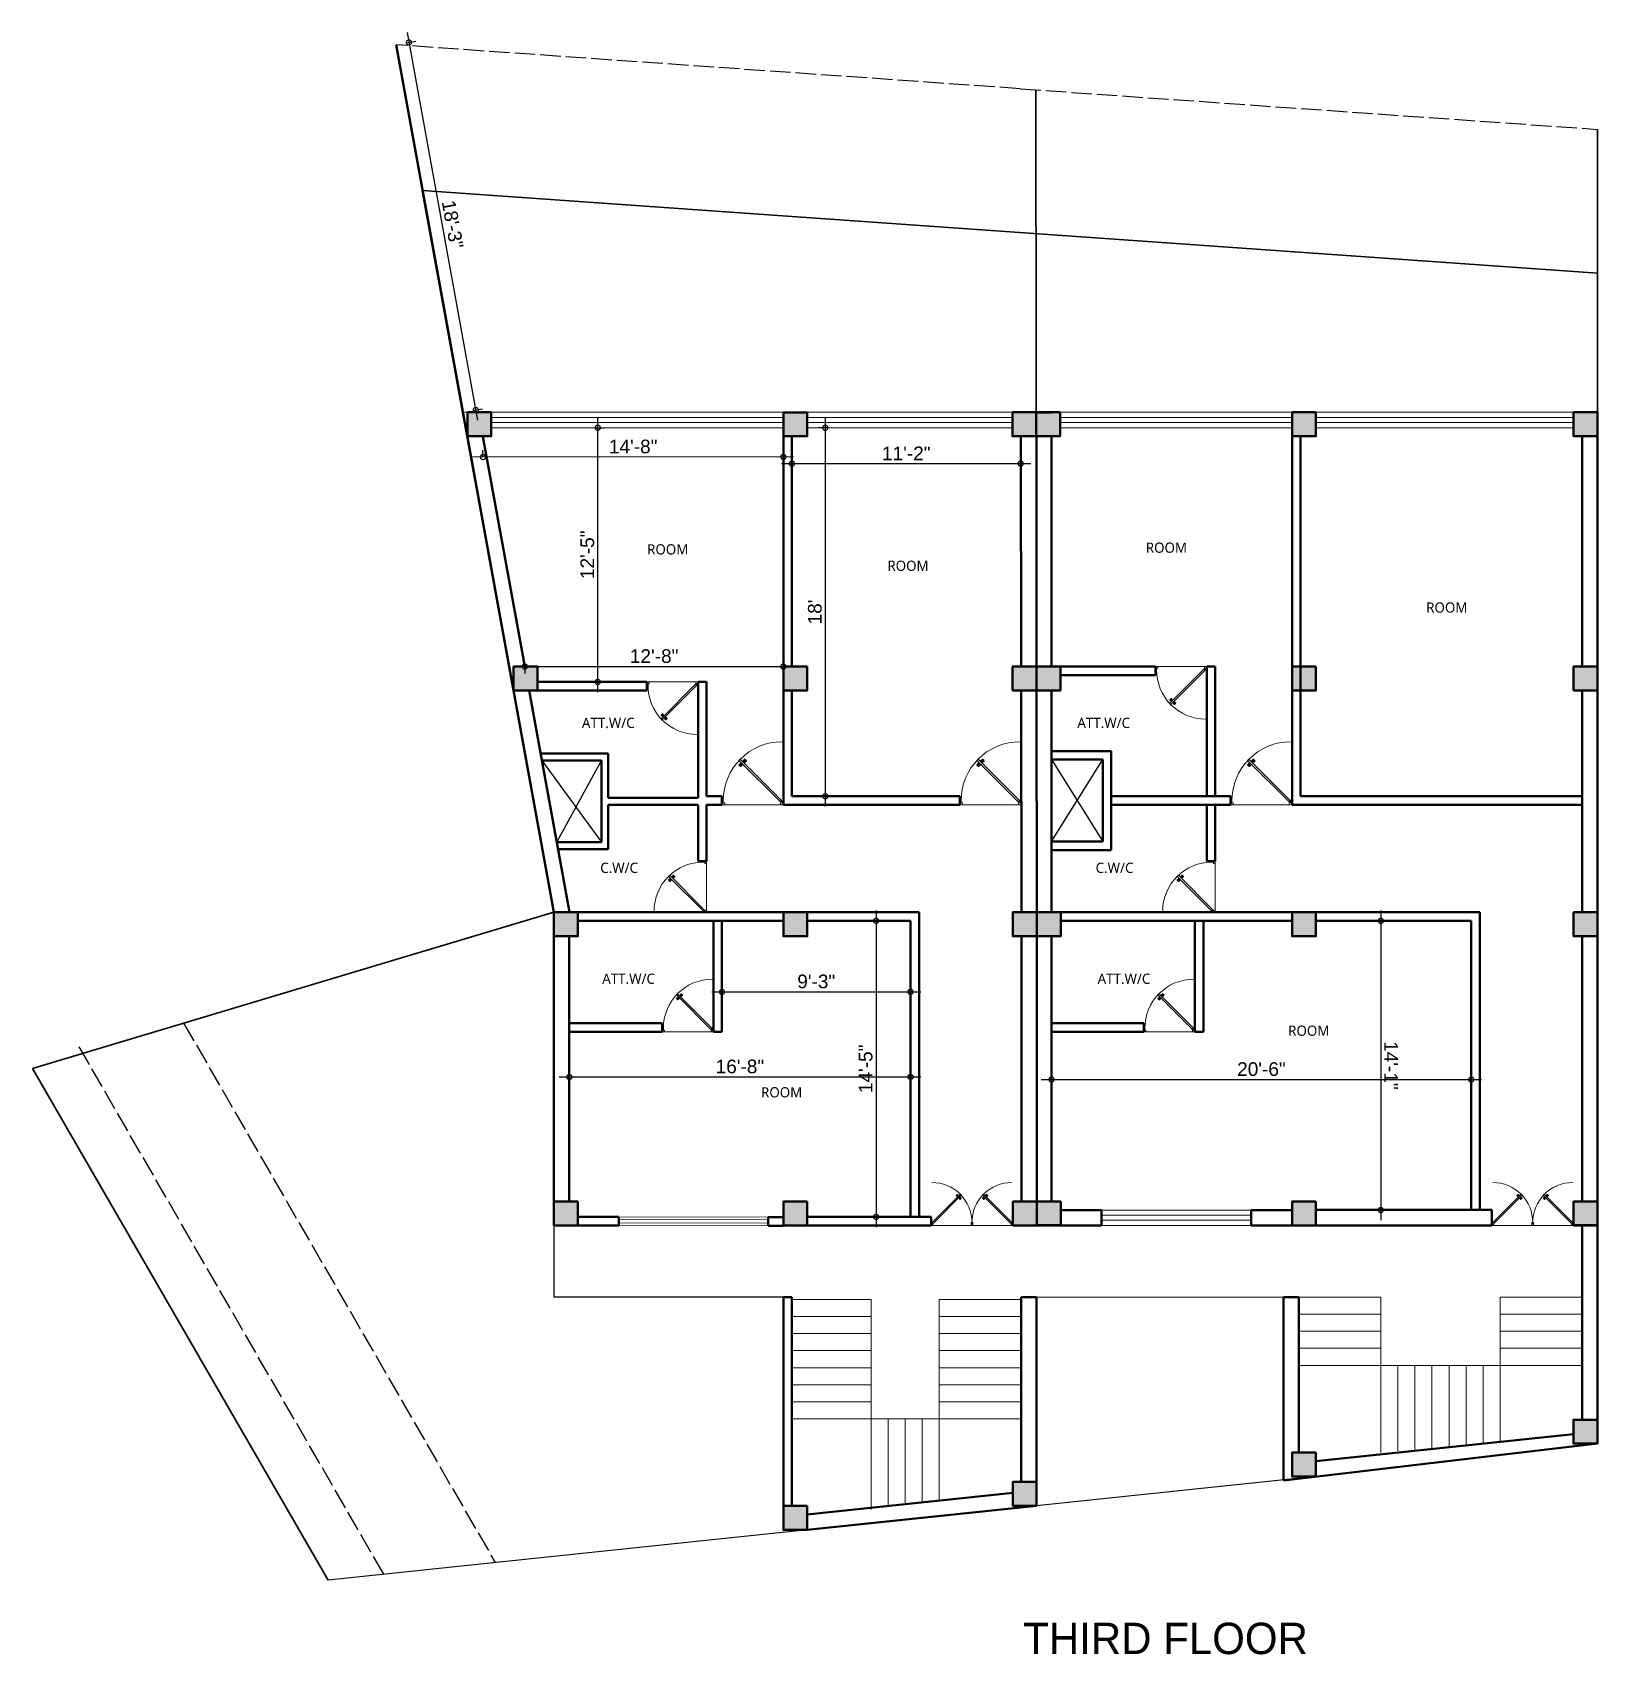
# Model space of a CAD drawing. Header units: inches. Extents: x -71 to 2682309, y -3332 to 801571.
# Drawn here: x 2651128 to 2652045, y 795654 to 796604 of the extents above; entities that cross this region are included whole.
import ezdxf

# ---------------------------------------------------------------- set-up
doc = ezdxf.new("R2010")
doc.units = ezdxf.units.IN
doc.header["$MEASUREMENT"] = 0
doc.header["$PDMODE"] = 99
doc.linetypes.add('ACAD_ISO02W100', pattern=[15, 12, -3])
doc.linetypes.add('SOLID', pattern=[0])
for name, color, linetype, lineweight in [('CONC. OUTLINE RA', 150, 'Continuous', 40), ('ele 4', 114, 'Continuous', 9), ('elev 2', 20, 'Continuous', 25), ('HATCH RA', 8, 'Continuous', 9), ('PUERTAS', 7, 'Continuous', 13), ('stair EA', 132, 'Continuous', 5), ('STAIR PLAN AND ELEV RA', 124, 'Continuous', 20), ('TEXT RA', 254, 'Continuous', 20), ('wall EA', 24, 'Continuous', 40), ('WALL RA', 42, 'Continuous', 50), ('Win EA', 114, 'Continuous', 5)]:
    doc.layers.add(name, color=color, linetype=linetype, lineweight=lineweight)
for name, color, linetype in [('HACTH', 7, 'Continuous'), ('lettring', 7, 'Continuous'), ('S-DIM', 7, 'Continuous'), ('text EA', 7, 'Continuous')]:
    doc.layers.add(name, color=color, linetype=linetype)
doc.styles.add('EAPL', font='arial.ttf', dxfattribs={"height": 8})
doc.styles.add('RA 50 new', font='GOTHIC.TTF', dxfattribs={"height": 100})
doc.styles.get("Standard").update_dxf_attribs({"font": 'arial.ttf'})
doc.dimstyles.new('EA Copy of 1-8', dxfattribs={"dimtxt": 8, "dimasz": 6, "dimexe": 4, "dimexo": 6, "dimgap": 2, "dimtad": 1, "dimdec": 0, "dimzin": 0, "dimdsep": 46, "dimlunit": 3, "dimtxsty": 'EAPL', "dimblk": 'DOTSMALL', "dimcen": -0.09, "dimdle": 6, "dimclrd": 256, "dimclre": 256, "dimclrt": 256, "dimadec": 0, "dimazin": 0, "dimtfac": 8, "dimtdec": 0, "dimtix": 1, "dimtmove": 0, "dimatfit": 3, "dimldrblk": 'OPEN30', "dimfxl": 1, "dimfxlon": 1, "dimtolj": 1, "dimtzin": 0, "dimlwd": -1, "dimlwe": -1, "dimarcsym": 0})

# ---------------------------------------------------------------- blocks, each defined once
blk = doc.blocks.new('COLUMN')
at = {"layer": 'HACTH', "lineweight": 30, "transparency": 33554541}
h = blk.add_hatch(color=256, dxfattribs=at)
h.dxf.hatch_style = 1
h.paths.add_polyline_path([(2659104.19, 784576.38), (2659090.19, 784576.38), (2659090.19, 784562.38), (2659104.19, 784562.38)])
at = {"layer": 'CONC. OUTLINE RA'}
blk.add_lwpolyline([(2659090.19, 784576.38), (2659104.19, 784576.38), (2659104.19, 784562.38), (2659090.19, 784562.38)], close=True, dxfattribs=at)
blk = doc.blocks.new('_DotSmall')
at = {"color": 0, "linetype": 'ByBlock', "const_width": 0.5}
blk.add_lwpolyline([(-0.0625, 0, 1), (0.0625, 0, 1)], format="xyb", close=True, dxfattribs=at)
blk = doc.blocks.new('*D711')
at = {"layer": 'Defpoints', "color": 0, "transparency": 16777216}
for p in [(2651340.86, 796596.88), (2651380.03, 796381.52), (2651387.55, 796382.89)]:
    blk.add_point(p, dxfattribs=at)
at = {"layer": 'S-DIM', "transparency": 16777216}
for p, q in [((2651347.3, 796604.15), (2651388.62, 796376.99)), ((2651347.39, 796598.06), (2651352.31, 796598.96)), ((2651386.57, 796382.71), (2651391.49, 796383.61))]:
    blk.add_line(p, q, dxfattribs=at)
at = {"layer": 'S-DIM', "transparency": 16777216, "xscale": 6, "yscale": 6, "zscale": 6}
for p, rotation in [((2651348.37, 796598.24), 100.3105406463716), ((2651387.55, 796382.89), 280.3105406463716)]:
    blk.add_blockref('_DotSmall', p, dxfattribs=dict(at, rotation=rotation))
at = {"layer": 'S-DIM', "transparency": 16777216, "insert": (2651373.95, 796491.66), "char_height": 8, "attachment_point": 5, "rotation": 280.31054, "style": 'EAPL'}
blk.add_mtext('\\A1;18\'-3"', dxfattribs=at)
blk = doc.blocks.new('_Open30')
at = {"color": 0, "linetype": 'ByBlock', "lineweight": -2}
for p, q in [((-1, 0.27), (0, 0)), ((0, 0), (-1, -0.27)), ((0, 0), (-1, 0))]:
    blk.add_line(p, q, dxfattribs=at)
blk = doc.blocks.new('3ft')
at = {"layer": 'PUERTAS', "color": 6}
for p, q in [((1.01, 2.52), (25.23, 26.74)), ((26.05, 25.92), (1.77, 1.64)), ((26.05, 25.92), (25.23, 26.74)), ((0, 2.4), (0, 0)), ((0.72, 2.4), (0, 2.4)), ((1.6, 0), (0, 0)), ((0.72, 1.52), (0.72, 2.44)), ((0.8, 1.52), (0.72, 1.52)), ((0.8, 1.52), (0.8, 2.41)), ((0.8, 1.2), (0.8, 1.52)), ((1.6, 1.2), (0.8, 1.2)), ((1.57, 1.84), (0.94, 2.47)), ((1.63, 1.89), (0.97, 2.55)), ((1.63, 1.89), (1.57, 1.84)), ((1.77, 1.64), (1.57, 1.84)), ((1.6, 0), (1.6, 1.2)), ((34.4, 0), (34.4, 1.2)), ((34.4, 1.2), (35.2, 1.2)), ((34.4, 0), (36, 0)), ((35.2, 1.2), (35.2, 2.4)), ((35.2, 2.4), (36, 2.4)), ((36, 0), (36, 2.4))]:
    blk.add_line(p, q, dxfattribs=at)
at = {"layer": 'PUERTAS', "color": 8}
for p, q in [((22.57, 24.94), (21.65, 25.68)), ((22.63, 24.99), (21.69, 25.75)), ((22.74, 25.1), (21.84, 25.9)), ((22.13, 26.28), (21.98, 26.13)), ((22.88, 25.24), (22.01, 26.06)), ((22.13, 26.28), (22.27, 26.42)), ((22.29, 26.41), (22.27, 26.42)), ((23.16, 25.52), (22.34, 26.39)), ((23.3, 25.66), (22.5, 26.56)), ((23.41, 25.77), (22.65, 26.71)), ((22.69, 24.32), (23.02, 24.83)), ((23.46, 25.83), (22.72, 26.75)), ((22.95, 24.96), (22.84, 25.07)), ((22.98, 24.99), (22.86, 25.1)), ((23.03, 25.04), (22.91, 25.15)), ((22.91, 24.53), (23.1, 24.91)), ((23.11, 25.12), (22.99, 25.23)), ((23.13, 24.76), (23.18, 24.99)), ((23.28, 25.3), (23.17, 25.41)), ((23.36, 25.37), (23.25, 25.49)), ((23.31, 24.94), (23.28, 25.08)), ((23.41, 25.43), (23.3, 25.54)), ((23.46, 25.09), (23.32, 25.13)), ((23.44, 25.45), (23.33, 25.56)), ((23.64, 25.27), (23.41, 25.22)), ((23.87, 25.49), (23.49, 25.3)), ((24.08, 25.71), (23.57, 25.38)), ((23.63, 23.38), (24.14, 23.72)), ((23.84, 23.6), (24.22, 23.79)), ((24.07, 23.82), (24.3, 23.88)), ((24.25, 24), (24.39, 23.97)), ((24.25, 23.26), (24.99, 22.34)), ((24.27, 23.64), (24.38, 23.53)), ((24.3, 23.67), (24.41, 23.56)), ((24.3, 23.32), (25.06, 22.38)), ((24.35, 23.72), (24.46, 23.61)), ((24.4, 24.15), (24.43, 24.01)), ((24.41, 23.43), (25.2, 22.53)), ((24.43, 23.8), (24.54, 23.69)), ((24.58, 24.33), (24.52, 24.1)), ((24.55, 23.57), (25.37, 22.7)), ((24.6, 23.97), (24.72, 23.86)), ((24.8, 24.56), (24.61, 24.18)), ((25.02, 24.77), (24.68, 24.26)), ((24.68, 24.05), (24.79, 23.94)), ((24.73, 24.1), (24.85, 23.99)), ((24.76, 24.13), (24.87, 24.02)), ((24.83, 23.85), (25.7, 23.03)), ((24.97, 23.99), (25.87, 23.2)), ((25.08, 24.1), (26.02, 23.34)), ((25.14, 24.15), (26.06, 23.41)), ((25.58, 22.82), (25.43, 22.67)), ((25.58, 22.82), (25.73, 22.97)), ((25.72, 22.98), (25.73, 22.97)), ((0, 0), (36, 0))]:
    blk.add_line(p, q, dxfattribs=at)
at = {"layer": 'PUERTAS', "color": 1}
for p, q in [((21.67, 25.73), (22.17, 26.23)), ((22.49, 24.95), (21.67, 25.61)), ((21.7, 25.82), (22.14, 26.26)), ((21.73, 25.79), (21.7, 25.82)), ((22.58, 26.7), (22.14, 26.26)), ((22.67, 26.73), (22.17, 26.23)), ((22.61, 26.67), (22.58, 26.7)), ((22.6, 24.96), (23.02, 25.38)), ((22.61, 24.25), (22.92, 24.72)), ((22.62, 24.13), (22.61, 24.14)), ((22.7, 25.07), (22.71, 25.06)), ((23.45, 25.91), (22.79, 26.73)), ((22.82, 25.06), (23.08, 25.32)), ((22.94, 24.95), (22.83, 25.07)), ((22.92, 24.72), (22.92, 24.72)), ((22.93, 24.94), (23.19, 25.21)), ((22.93, 24.84), (22.93, 24.83)), ((23.44, 25.81), (23.02, 25.38)), ((23.34, 25.58), (23.08, 25.32)), ((23.46, 25.47), (23.19, 25.21)), ((23.33, 25.7), (23.34, 25.69)), ((23.45, 25.46), (23.33, 25.57)), ((23.44, 23.31), (23.45, 23.3)), ((23.56, 23.3), (24.03, 23.61)), ((23.57, 25.47), (23.57, 25.47)), ((24.15, 25.79), (23.68, 25.48)), ((23.68, 25.48), (23.68, 25.48)), ((24.03, 23.61), (24.03, 23.62)), ((24.14, 23.62), (24.14, 23.62)), ((24.25, 23.62), (24.51, 23.89)), ((24.27, 25.78), (24.26, 25.79)), ((24.26, 23.29), (24.69, 23.71)), ((24.26, 23.63), (24.37, 23.52)), ((24.26, 23.18), (24.92, 22.37)), ((24.37, 23.52), (24.63, 23.77)), ((24.37, 23.4), (24.37, 23.4)), ((24.78, 24.15), (24.51, 23.89)), ((24.89, 24.03), (24.63, 23.77)), ((25.11, 24.14), (24.69, 23.71)), ((24.77, 24.14), (24.88, 24.03)), ((24.79, 24.38), (24.78, 24.37)), ((24.78, 24.26), (24.78, 24.26)), ((25.1, 24.84), (24.79, 24.38)), ((25, 24.03), (25, 24.03)), ((25.04, 22.36), (25.54, 22.86)), ((25.09, 24.96), (25.1, 24.95)), ((25.1, 22.42), (25.13, 22.39)), ((25.13, 22.39), (25.57, 22.83)), ((25.22, 24.14), (26.03, 23.48)), ((26.04, 23.37), (25.54, 22.86)), ((26.01, 23.27), (25.57, 22.83)), ((25.98, 23.3), (26.01, 23.27))]:
    blk.add_line(p, q, dxfattribs=at)
at = {"layer": 'PUERTAS', "color": 2}
for p, q in [((21.99, 26.11), (21.98, 26.13)), ((25.42, 22.68), (25.43, 22.67))]:
    blk.add_line(p, q, dxfattribs=at)
at = {"layer": 'PUERTAS', "color": 6}
for radius in [0.155, 0.0752]:
    blk.add_circle((0.82, 2.56), radius, dxfattribs=at)
blk.add_arc((0.82, 2.56), 34.38, 359.72845, 90.03333, dxfattribs=at)
at = {"layer": 'PUERTAS', "color": 1}
for centre, start, end in [((22.54, 25.01), 231.07637, 315), ((22.67, 24.2), 135, 225), ((22.73, 26.68), 38.92363, 135), ((22.77, 25.12), 225, 315), ((22.99, 24.89), 135, 219.74275), ((22.87, 24.78), 315, 39.74275), ((23.28, 25.63), 315, 45), ((23.39, 25.86), 315, 38.92363), ((23.51, 23.36), 225, 315), ((23.51, 25.41), 50.25725, 135), ((23.62, 25.53), 230.25725, 315), ((24.09, 23.56), 50.25725, 135), ((24.2, 23.68), 230.25725, 315), ((24.2, 25.73), 45, 135), ((24.32, 23.23), 135, 218.92363), ((24.42, 23.46), 135, 225), ((24.84, 24.31), 135, 219.74275), ((24.72, 24.21), 315, 39.74275), ((24.94, 23.98), 45, 135), ((24.98, 22.42), 218.92363, 315), ((25.04, 24.89), 315, 45), ((25.17, 24.08), 51.07637, 135), ((25.98, 23.42), 315, 51.07637)]:
    blk.add_arc(centre, 0.08, start, end, dxfattribs=at)
blk = doc.blocks.new('*U327')
at = {"color": 3, "xscale": -1}
blk.add_blockref('3ft', (42, 0), dxfattribs=at)
blk = doc.blocks.new('*D710')
at = {"layer": 'Defpoints', "color": 0, "transparency": 16777216}
for p in [(2651391.75, 796355.3), (2651391.75, 796355.3), (2651567.78, 796355.42)]:
    blk.add_point(p, dxfattribs=at)
at = {"layer": 'lettring', "transparency": 16777216}
for p, q in [((2651573.78, 796355.42), (2651385.75, 796355.29)), ((2651391.75, 796355.3), (2651391.75, 796359.3)), ((2651567.78, 796355.42), (2651567.78, 796359.42))]:
    blk.add_line(p, q, dxfattribs=at)
at = {"layer": 'lettring', "transparency": 16777216, "xscale": 6, "yscale": 6, "zscale": 6}
for p, rotation in [((2651391.75, 796355.3), 180.0385955392605), ((2651567.78, 796355.42), 0.03859553926055526)]:
    blk.add_blockref('_DotSmall', p, dxfattribs=dict(at, rotation=rotation))
at = {"layer": 'lettring', "transparency": 16777216, "insert": (2651479.76, 796361.44), "char_height": 8, "attachment_point": 5, "rotation": 0.0386, "style": 'EAPL'}
blk.add_mtext('\\A1;14\'-8"', dxfattribs=at)
blk = doc.blocks.new('*D714')
at = {"layer": 'Defpoints', "color": 0, "transparency": 16777216}
for p in [(2651416.28, 796232.54), (2651567.78, 796232.52), (2651567.78, 796232.52)]:
    blk.add_point(p, dxfattribs=at)
at = {"layer": 'lettring', "transparency": 16777216}
for p, q in [((2651410.28, 796232.55), (2651573.78, 796232.52)), ((2651416.28, 796232.54), (2651416.28, 796228.54)), ((2651567.78, 796232.52), (2651567.78, 796236.52))]:
    blk.add_line(p, q, dxfattribs=at)
at = {"layer": 'lettring', "transparency": 16777216, "xscale": 6, "yscale": 6, "zscale": 6}
for p, rotation in [((2651416.28, 796232.54), 179.9917993082012), ((2651567.78, 796232.52), 359.9917993082012)]:
    blk.add_blockref('_DotSmall', p, dxfattribs=dict(at, rotation=rotation))
at = {"layer": 'lettring', "transparency": 16777216, "insert": (2651492.03, 796238.62), "char_height": 8, "attachment_point": 5, "rotation": 359.9918, "style": 'EAPL'}
blk.add_mtext('\\A1;12\'-8"', dxfattribs=at)
blk = doc.blocks.new('*D715')
at = {"layer": 'Defpoints', "color": 0, "transparency": 16777216}
for p in [(2651423.68, 796372.49), (2651459.01, 796372.49), (2651423.68, 796223.54)]:
    blk.add_point(p, dxfattribs=at)
at = {"layer": 'lettring', "transparency": 16777216}
for p, q in [((2651458.01, 796372.49), (2651463.01, 796372.49)), ((2651459.01, 796217.54), (2651459.01, 796378.49)), ((2651458.01, 796223.54), (2651463.01, 796223.54))]:
    blk.add_line(p, q, dxfattribs=at)
at = {"layer": 'lettring', "transparency": 16777216, "xscale": 6, "yscale": 6, "zscale": 6}
for p, rotation in [((2651459.01, 796372.49), 90), ((2651459.01, 796223.54), 270)]:
    blk.add_blockref('_DotSmall', p, dxfattribs=dict(at, rotation=rotation))
at = {"layer": 'lettring', "transparency": 16777216, "insert": (2651452.93, 796298.02), "char_height": 8, "attachment_point": 5, "rotation": 90, "style": 'EAPL'}
blk.add_mtext('\\A1;12\'-5"', dxfattribs=at)
blk = doc.blocks.new('*D712')
at = {"layer": 'Defpoints', "color": 0, "transparency": 16777216}
for p in [(2651572.78, 796367.52), (2651706.85, 796367.52), (2651706.85, 796351.45)]:
    blk.add_point(p, dxfattribs=at)
at = {"layer": 'lettring', "transparency": 16777216}
for p, q in [((2651572.78, 796352.45), (2651572.78, 796347.45)), ((2651706.85, 796352.45), (2651706.85, 796347.45)), ((2651566.78, 796351.45), (2651712.85, 796351.45))]:
    blk.add_line(p, q, dxfattribs=at)
at = {"layer": 'lettring', "transparency": 16777216, "xscale": 6, "yscale": 6, "zscale": 6, "rotation": 180}
blk.add_blockref('_DotSmall', (2651572.78, 796351.45), dxfattribs=at)
at = {"layer": 'lettring', "transparency": 16777216, "xscale": 6, "yscale": 6, "zscale": 6}
blk.add_blockref('_DotSmall', (2651706.85, 796351.45), dxfattribs=at)
at = {"layer": 'lettring', "transparency": 16777216, "insert": (2651639.81, 796357.47), "char_height": 8, "attachment_point": 5, "style": 'EAPL'}
blk.add_mtext('\\A1;11\'-2"', dxfattribs=at)
blk = doc.blocks.new('*D713')
at = {"layer": 'Defpoints', "color": 0, "transparency": 16777216}
for p in [(2651701.98, 796372.49), (2651592.34, 796156.51), (2651701.98, 796156.51)]:
    blk.add_point(p, dxfattribs=at)
at = {"layer": 'lettring', "transparency": 16777216}
for p, q in [((2651593.34, 796372.49), (2651588.34, 796372.49)), ((2651592.34, 796378.49), (2651592.34, 796150.51)), ((2651593.34, 796156.51), (2651588.34, 796156.51))]:
    blk.add_line(p, q, dxfattribs=at)
at = {"layer": 'lettring', "transparency": 16777216, "xscale": 6, "yscale": 6, "zscale": 6}
for p, rotation in [((2651592.34, 796372.49), 90), ((2651592.34, 796156.51), 270)]:
    blk.add_blockref('_DotSmall', p, dxfattribs=dict(at, rotation=rotation))
at = {"layer": 'lettring', "transparency": 16777216, "insert": (2651586.26, 796264.5), "char_height": 8, "attachment_point": 5, "rotation": 90, "style": 'EAPL'}
blk.add_mtext("\\A1;18'", dxfattribs=at)
blk = doc.blocks.new('*D717')
at = {"layer": 'Defpoints', "color": 0, "transparency": 16777216}
for p in [(2651642.29, 796041.87), (2651531.79, 796018.52), (2651642.29, 796018.52)]:
    blk.add_point(p, dxfattribs=at)
at = {"layer": 'lettring', "transparency": 16777216}
for p, q in [((2651525.79, 796041.87), (2651648.29, 796041.87)), ((2651531.79, 796040.87), (2651531.79, 796045.87)), ((2651642.29, 796040.87), (2651642.29, 796045.87))]:
    blk.add_line(p, q, dxfattribs=at)
at = {"layer": 'lettring', "transparency": 16777216, "xscale": 6, "yscale": 6, "zscale": 6, "rotation": 180}
blk.add_blockref('_DotSmall', (2651531.79, 796041.87), dxfattribs=at)
at = {"layer": 'lettring', "transparency": 16777216, "xscale": 6, "yscale": 6, "zscale": 6}
blk.add_blockref('_DotSmall', (2651642.29, 796041.87), dxfattribs=at)
at = {"layer": 'lettring', "transparency": 16777216, "insert": (2651587.04, 796047.96), "char_height": 8, "attachment_point": 5, "style": 'EAPL'}
blk.add_mtext('\\A1;9\'-3"', dxfattribs=at)
blk = doc.blocks.new('*D718')
at = {"layer": 'Defpoints', "color": 0, "transparency": 16777216}
for p in [(2651442.34, 796018.52), (2651642.29, 796018.52), (2651642.29, 795992.05)]:
    blk.add_point(p, dxfattribs=at)
at = {"layer": 'lettring', "transparency": 16777216}
for p, q in [((2651436.34, 795992.05), (2651648.29, 795992.05)), ((2651442.34, 795993.05), (2651442.34, 795988.05)), ((2651642.29, 795993.05), (2651642.29, 795988.05))]:
    blk.add_line(p, q, dxfattribs=at)
at = {"layer": 'lettring', "transparency": 16777216, "xscale": 6, "yscale": 6, "zscale": 6, "rotation": 180}
blk.add_blockref('_DotSmall', (2651442.34, 795992.05), dxfattribs=at)
at = {"layer": 'lettring', "transparency": 16777216, "xscale": 6, "yscale": 6, "zscale": 6}
blk.add_blockref('_DotSmall', (2651642.29, 795992.05), dxfattribs=at)
at = {"layer": 'lettring', "transparency": 16777216, "insert": (2651542.31, 795998.13), "char_height": 8, "attachment_point": 5, "style": 'EAPL'}
blk.add_mtext('\\A1;16\'-8"', dxfattribs=at)
blk = doc.blocks.new('*D719')
at = {"layer": 'Defpoints', "color": 0, "transparency": 16777216}
for p in [(2651724.95, 796018.52), (2651970.89, 796018.52), (2651970.89, 795990.5)]:
    blk.add_point(p, dxfattribs=at)
at = {"layer": 'lettring', "transparency": 16777216}
for p, q in [((2651718.95, 795990.5), (2651976.89, 795990.5)), ((2651724.95, 795991.5), (2651724.95, 795986.5)), ((2651970.89, 795991.5), (2651970.89, 795986.5))]:
    blk.add_line(p, q, dxfattribs=at)
at = {"layer": 'lettring', "transparency": 16777216, "xscale": 6, "yscale": 6, "zscale": 6, "rotation": 180}
blk.add_blockref('_DotSmall', (2651724.95, 795990.5), dxfattribs=at)
at = {"layer": 'lettring', "transparency": 16777216, "xscale": 6, "yscale": 6, "zscale": 6}
blk.add_blockref('_DotSmall', (2651970.89, 795990.5), dxfattribs=at)
at = {"layer": 'lettring', "transparency": 16777216, "insert": (2651847.92, 795996.58), "char_height": 8, "attachment_point": 5, "style": 'EAPL'}
blk.add_mtext('\\A1;20\'-6"', dxfattribs=at)
blk = doc.blocks.new('*D720')
at = {"layer": 'Defpoints', "color": 0, "transparency": 16777216}
for p in [(2651879.88, 796083.52), (2651879.89, 795914.06), (2651917.89, 795914.06)]:
    blk.add_point(p, dxfattribs=at)
at = {"layer": 'lettring', "transparency": 16777216}
for p, q in [((2651917.89, 796089.52), (2651917.89, 795908.06)), ((2651916.89, 796083.52), (2651921.89, 796083.52)), ((2651916.89, 795914.06), (2651921.89, 795914.06))]:
    blk.add_line(p, q, dxfattribs=at)
at = {"layer": 'lettring', "transparency": 16777216, "xscale": 6, "yscale": 6, "zscale": 6}
for p, rotation in [((2651917.89, 796083.52), 90.00107512895647), ((2651917.89, 795914.06), 270.0010751289565)]:
    blk.add_blockref('_DotSmall', p, dxfattribs=dict(at, rotation=rotation))
at = {"layer": 'lettring', "transparency": 16777216, "insert": (2651923.9, 795998.79), "char_height": 8, "attachment_point": 5, "rotation": 270.00108, "style": 'EAPL'}
blk.add_mtext('\\A1;14\'-1"', dxfattribs=at)
blk = doc.blocks.new('*D721')
at = {"layer": 'Defpoints', "color": 0, "transparency": 16777216}
for p in [(2651581.79, 796083.52), (2651581.79, 795910.02), (2651622.12, 795910.02)]:
    blk.add_point(p, dxfattribs=at)
at = {"layer": 'lettring', "transparency": 16777216}
for p, q in [((2651622.12, 796089.52), (2651622.12, 795904.02)), ((2651621.12, 796083.52), (2651626.12, 796083.52)), ((2651621.12, 795910.02), (2651626.12, 795910.02))]:
    blk.add_line(p, q, dxfattribs=at)
at = {"layer": 'lettring', "transparency": 16777216, "xscale": 6, "yscale": 6, "zscale": 6}
for p, rotation in [((2651622.12, 796083.52), 90), ((2651622.12, 795910.02), 270)]:
    blk.add_blockref('_DotSmall', p, dxfattribs=dict(at, rotation=rotation))
at = {"layer": 'lettring', "transparency": 16777216, "insert": (2651616.04, 795996.77), "char_height": 8, "attachment_point": 5, "rotation": 90, "style": 'EAPL'}
blk.add_mtext('\\A1;14\'-5"', dxfattribs=at)

msp = doc.modelspace()

# ---------------------------------------------------------------- linework, layer by layer
at = {"linetype": 'ACAD_ISO02W100'}
for p, q in [((2651706.62, 796571.15), (2651340.86, 796596.88)), ((2651706.62, 796571.15), (2652044.88, 796547.35)), ((2651216.34, 796023.59), (2651398.95, 795707.43)), ((2651333.62, 795700.58), (2651153.7, 796012.08)), ((2652044.89, 795905.02), (2652030.89, 795905.02))]:
    msp.add_line(p, q, dxfattribs=at)
at = {"color": 244, "lineweight": 30, "true_color": 0x991b1e}
for p, q in [((2651715.8, 796570.5), (2651716.24, 796088.51)), ((2652044.88, 796381.52), (2652044.88, 796547.35)), ((2651700.73, 796487.35), (2651356.37, 796511.58)), ((2651700.73, 796487.35), (2652044.88, 796463.14)), ((2651389.18, 796381.52), (2651389.2, 796381.4)), ((2651433.34, 796088.52), (2651127.73, 795997.07)), ((2651300.96, 795697.15), (2651127.73, 795997.07))]:
    msp.add_line(p, q, dxfattribs=at)
at = {"layer": 'ele 4', "linetype": 'SOLID'}
for p, q in [((2651567.78, 796381.52), (2651380.03, 796381.52)), ((2651701.98, 796381.52), (2651581.78, 796381.52)), ((2651865.87, 796381.52), (2651729.98, 796381.52)), ((2652030.88, 796381.52), (2651879.87, 796381.52)), ((2651567.78, 796378.52), (2651396.6, 796378.52)), ((2651396.6, 796375.49), (2651567.78, 796375.49)), ((2651396.6, 796372.49), (2651567.78, 796372.49)), ((2651701.98, 796378.52), (2651581.78, 796378.52)), ((2651581.78, 796375.49), (2651701.98, 796375.49)), ((2651581.78, 796372.49), (2651701.98, 796372.49)), ((2651865.87, 796378.53), (2651729.98, 796378.53)), ((2651729.98, 796375.5), (2651865.87, 796375.5)), ((2651729.98, 796372.5), (2651865.87, 796372.5)), ((2652030.88, 796378.53), (2651879.87, 796378.53)), ((2651879.87, 796375.5), (2652030.88, 796375.5)), ((2651879.87, 796372.5), (2652030.88, 796372.5)), ((2651754.29, 795914.02), (2651841.89, 795914.02)), ((2651754.29, 795911.02), (2651841.89, 795911.02)), ((2651754.29, 795908.02), (2651841.89, 795908.02)), ((2651754.29, 795905.02), (2651841.89, 795905.02))]:
    msp.add_line(p, q, dxfattribs=at)
at = {"layer": 'ele 4'}
for p, q in [((2651471.33, 795906.52), (2651558.93, 795906.33)), ((2651471.33, 795905.02), (2651558.93, 795904.83)), ((2651471.34, 795910.02), (2651558.94, 795909.83)), ((2651471.34, 795908.52), (2651558.94, 795908.33))]:
    msp.add_line(p, q, dxfattribs=at)
at = {"layer": 'elev 2'}
for p, q in [((2651426.29, 796177.53), (2651461.15, 796129.53)), ((2651435.02, 796129.53), (2651461.15, 796177.53)), ((2651724.95, 796130.01), (2651754.95, 796178.01)), ((2651724.95, 796178.01), (2651754.95, 796130.01)), ((2651433.34, 795905.02), (2651433.34, 795863.02)), ((2651567.79, 795905.02), (2651567.79, 795905.02)), ((2651576.79, 795905.02), (2651576.79, 795905.02)), ((2651567.79, 795863.02), (2651433.34, 795863.02)), ((2651879.89, 795757.86), (2651300.96, 795697.15)), ((2651702.16, 795748.27), (2651581.79, 795735.65))]:
    msp.add_line(p, q, dxfattribs=at)
at = {"layer": 'HATCH RA'}
msp.add_line((2652044.92, 795932.02), (2652044.89, 795932.02), dxfattribs=at)
at = {"layer": 'stair EA'}
for p, q in [((2651619.16, 795861.65), (2651572.79, 795861.65)), ((2651619.16, 795861.65), (2651619.16, 795738.52)), ((2651707.16, 795861.65), (2651659.16, 795861.65)), ((2651707.16, 795861.65), (2651659.16, 795861.65)), ((2651659.16, 795861.65), (2651659.16, 795743.76)), ((2651860.89, 795863.02), (2651716.16, 795863.02)), ((2651917.89, 795863.02), (2651869.89, 795863.02)), ((2651917.89, 795863.02), (2651917.89, 795771.94)), ((2652035.89, 795863.02), (2651987.89, 795863.02)), ((2651987.89, 795863.02), (2651987.89, 795778.23)), ((2651619.16, 795851.65), (2651572.79, 795851.65)), ((2651707.16, 795851.65), (2651659.16, 795851.65)), ((2651707.16, 795851.65), (2651659.16, 795851.65)), ((2651917.89, 795853.02), (2651869.89, 795853.02)), ((2652035.89, 795853.02), (2651987.89, 795853.02)), ((2651619.16, 795841.65), (2651572.79, 795841.65)), ((2651707.16, 795841.65), (2651659.16, 795841.65)), ((2651707.16, 795841.65), (2651659.16, 795841.65)), ((2651917.89, 795843.02), (2651869.89, 795843.02)), ((2652035.89, 795843.02), (2651987.89, 795843.02)), ((2651619.16, 795831.65), (2651572.79, 795831.65)), ((2651707.16, 795831.65), (2651659.16, 795831.65)), ((2651707.16, 795831.65), (2651659.16, 795831.65)), ((2651917.89, 795833.02), (2651869.89, 795833.02)), ((2652035.89, 795833.02), (2651987.89, 795833.02)), ((2651619.16, 795821.65), (2651572.79, 795821.65)), ((2651707.16, 795821.65), (2651659.16, 795821.65)), ((2651707.16, 795821.65), (2651659.16, 795821.65)), ((2652035.89, 795823.02), (2651869.89, 795823.02)), ((2651917.89, 795823.02), (2651917.89, 795772.99)), ((2651927.89, 795823.02), (2651927.89, 795772.99)), ((2651937.89, 795823.02), (2651937.89, 795772.99)), ((2651947.89, 795823.02), (2651947.89, 795774.03)), ((2651957.89, 795823.02), (2651957.89, 795775.08)), ((2651967.89, 795823.02), (2651967.89, 795776.13)), ((2651977.89, 795823.02), (2651977.89, 795777.18)), ((2651619.16, 795811.65), (2651572.79, 795811.65)), ((2651707.16, 795811.65), (2651659.16, 795811.65)), ((2651707.16, 795811.65), (2651659.16, 795811.65)), ((2651619.16, 795801.65), (2651572.79, 795801.65)), ((2651707.16, 795801.65), (2651659.16, 795801.65)), ((2651707.16, 795801.65), (2651659.16, 795801.65)), ((2651707.16, 795791.65), (2651572.79, 795791.65)), ((2651629.16, 795791.65), (2651629.16, 795740.61)), ((2651639.16, 795791.65), (2651639.16, 795741.66)), ((2651649.16, 795791.65), (2651649.16, 795742.71)), ((2651927.89, 795763.47), (2651927.89, 795762.88)), ((2651869.89, 795757.86), (2651869.89, 795757.85))]:
    msp.add_line(p, q, dxfattribs=at)
at = {"layer": 'STAIR PLAN AND ELEV RA'}
msp.add_line((2652030.89, 795905.02), (2652035.89, 795905.02), dxfattribs=at)
msp.add_line((2652030.89, 795905.02), (2652035.89, 795905.02), dxfattribs=at)
at = {"layer": 'wall EA'}
for p, q in [((2651340.86, 796596.88), (2651433.34, 796088.52)), ((2651356.37, 796511.58), (2651433.34, 796088.52)), ((2652044.89, 796379.52), (2652044.79, 795791.14)), ((2651391.75, 796367.4), (2651416.28, 796232.54)), ((2651567.78, 796367.52), (2651567.78, 796232.52)), ((2651572.78, 796367.52), (2651572.78, 796232.52)), ((2651706.85, 796367.52), (2651707.06, 796232.52)), ((2651716.13, 796220.52), (2651716.13, 796367.52)), ((2651724.95, 796232.52), (2651724.95, 796367.52)), ((2651865.87, 796367.52), (2651865.87, 796151.51)), ((2651870.87, 796367.52), (2651870.87, 796156.51)), ((2652035.89, 796367.52), (2652035.89, 796232.52)), ((2651730.13, 796232.52), (2651785.87, 796232.52)), ((2651785.87, 796232.52), (2651785.87, 796227.52)), ((2651815.87, 796156.51), (2651815.87, 796232.52)), ((2651815.87, 796232.52), (2651820.87, 796232.52)), ((2651820.87, 796156.51), (2651820.87, 796232.52)), ((2651418.83, 796218.54), (2651442.48, 796088.52)), ((2651423.68, 796223.54), (2651487.79, 796223.54)), ((2651423.68, 796218.54), (2651487.79, 796218.54)), ((2651487.79, 796223.54), (2651487.79, 796218.54)), ((2651517.79, 796223.54), (2651517.79, 796155.53)), ((2651517.79, 796223.54), (2651522.79, 796223.54)), ((2651522.79, 796223.54), (2651522.79, 796156.53)), ((2651567.78, 796218.52), (2651567.79, 796151.51)), ((2651572.78, 796218.52), (2651572.79, 796156.51)), ((2651707.08, 796218.52), (2651707.29, 796088.51)), ((2651716.27, 796088.51), (2651716.13, 796218.52)), ((2651724.95, 796088.51), (2651724.95, 796218.52)), ((2651730.13, 796227.52), (2651785.87, 796227.52)), ((2652035.89, 796218.52), (2652035.89, 796088.51)), ((2651465.15, 796181.53), (2651425.56, 796181.53)), ((2651465.15, 796181.53), (2651465.15, 796155.53)), ((2651759.95, 796183.01), (2651724.95, 796183.01)), ((2651759.95, 796125.01), (2651759.95, 796183.01)), ((2651461.15, 796177.53), (2651426.29, 796177.53)), ((2651461.15, 796177.53), (2651461.15, 796129.53)), ((2651754.95, 796178.01), (2651724.95, 796178.01)), ((2651754.95, 796130.01), (2651754.95, 796178.01)), ((2651465.15, 796155.53), (2651517.79, 796155.53)), ((2651522.79, 796156.53), (2651531.79, 796156.53)), ((2651531.79, 796151.53), (2651531.79, 796156.53)), ((2651572.79, 796156.51), (2651671.19, 796156.51)), ((2651671.19, 796151.51), (2651671.19, 796156.51)), ((2651759.95, 796156.51), (2651829.87, 796156.51)), ((2651829.87, 796151.51), (2651829.87, 796156.51)), ((2651870.87, 796156.51), (2652035.89, 796156.51)), ((2651465.15, 796151.53), (2651465.15, 796125.53)), ((2651465.15, 796151.53), (2651517.79, 796151.53)), ((2651517.79, 796151.53), (2651517.79, 796118.52)), ((2651522.79, 796151.53), (2651531.79, 796151.53)), ((2651522.79, 796151.53), (2651522.79, 796118.52)), ((2651567.79, 796151.51), (2651671.19, 796151.51)), ((2651759.95, 796151.51), (2651829.87, 796151.51)), ((2651815.87, 796118.52), (2651815.87, 796151.51)), ((2651820.87, 796118.52), (2651820.87, 796151.51)), ((2651865.87, 796151.51), (2652035.89, 796151.51)), ((2651461.15, 796129.53), (2651435.02, 796129.53)), ((2651465.15, 796125.53), (2651435.75, 796125.53)), ((2651754.95, 796130.01), (2651724.95, 796130.01)), ((2651759.95, 796125.01), (2651724.95, 796125.01)), ((2651522.79, 796118.52), (2651517.79, 796118.52)), ((2651820.87, 796118.52), (2651815.87, 796118.52)), ((2651447.34, 796088.52), (2651522.79, 796088.52)), ((2651522.79, 796088.52), (2651567.79, 796088.52)), ((2651581.79, 796088.52), (2651647.29, 796088.52)), ((2651647.29, 795910.02), (2651647.29, 796088.52)), ((2651716.24, 796088.52), (2651716.3, 796088.52)), ((2651724.95, 796088.52), (2651865.88, 796088.52)), ((2651754.95, 796088.51), (2651754.95, 796088.52)), ((2651879.88, 796088.52), (2651975.89, 796088.52)), ((2651975.89, 795914.06), (2651975.89, 796088.52)), ((2651447.34, 796083.52), (2651517.79, 796083.52)), ((2651517.79, 796083.52), (2651567.79, 796083.52)), ((2651526.79, 796018.52), (2651526.79, 796083.52)), ((2651531.79, 796018.52), (2651531.79, 796083.52)), ((2651581.79, 796083.52), (2651642.29, 796083.52)), ((2651642.29, 795910.02), (2651642.29, 796083.52)), ((2651730.3, 796083.52), (2651865.88, 796083.52)), ((2651808.95, 796018.52), (2651808.95, 796083.52)), ((2651813.95, 796018.52), (2651813.95, 796083.52)), ((2651879.88, 796083.52), (2651970.89, 796083.52)), ((2651970.89, 795914.06), (2651970.89, 796083.52)), ((2651433.34, 796074.52), (2651433.34, 795919.02)), ((2651442.34, 796074.52), (2651442.34, 795919.02)), ((2651707.29, 795919.02), (2651707.29, 796074.51)), ((2651716.29, 795919.02), (2651716.29, 796074.51)), ((2651724.95, 795919.02), (2651724.95, 796074.51)), ((2652035.89, 796074.51), (2652035.89, 795919.02)), ((2651442.34, 796023.52), (2651496.79, 796023.52)), ((2651496.79, 796018.52), (2651496.79, 796023.52)), ((2651724.95, 796023.52), (2651778.95, 796023.52)), ((2651778.95, 796018.52), (2651778.95, 796023.52)), ((2651442.34, 796018.52), (2651496.79, 796018.52)), ((2651526.79, 796018.52), (2651531.79, 796018.52)), ((2651724.95, 796018.52), (2651778.95, 796018.52)), ((2651808.95, 796018.52), (2651813.95, 796018.52)), ((2651471.34, 795910.02), (2651447.34, 795910.02)), ((2651471.34, 795905.02), (2651447.34, 795905.02)), ((2651471.34, 795910.02), (2651471.34, 795905.02)), ((2651558.94, 795909.83), (2651558.94, 795904.83)), ((2651558.94, 795909.83), (2651567.79, 795909.83)), ((2651558.94, 795904.83), (2651567.79, 795904.83)), ((2651581.79, 795910.02), (2651654.32, 795910.02)), ((2651581.79, 795905.02), (2651654.32, 795905.02)), ((2651654.32, 795910.02), (2651654.32, 795905.02)), ((2651754.29, 795914.02), (2651730.29, 795914.02)), ((2651754.29, 795905.02), (2651730.29, 795905.02)), ((2651754.29, 795914.02), (2651754.29, 795905.02)), ((2651865.89, 795914.02), (2651841.89, 795914.02)), ((2651841.89, 795914.02), (2651841.89, 795905.02)), ((2651865.89, 795905.02), (2651841.89, 795905.02)), ((2651879.89, 795914.06), (2651982.92, 795914.06)), ((2651879.89, 795905.02), (2651982.92, 795905.02)), ((2651982.92, 795914.06), (2651982.92, 795905.02)), ((2652035.89, 795905.02), (2652035.89, 795791.14)), ((2651567.79, 795863.02), (2651567.79, 795740.6)), ((2651572.79, 795863.02), (2651567.79, 795863.02)), ((2651572.79, 795863.02), (2651572.79, 795740.6)), ((2651716.16, 795863.02), (2651707.16, 795863.02)), ((2651707.16, 795863.02), (2651707.16, 795754.7)), ((2651716.16, 795863.02), (2651716.16, 795754.7)), ((2651860.89, 795863.02), (2651860.89, 795755.63)), ((2651860.89, 795863.02), (2651869.89, 795863.02)), ((2651869.89, 795863.02), (2651869.89, 795771.86)), ((2652030.89, 795782.73), (2651879.89, 795766.9)), ((2652044.79, 795777.14), (2651860.89, 795755.63)), ((2651702.16, 795748.25), (2651581.79, 795735.63)), ((2651581.79, 795726.58), (2651716.16, 795740.67))]:
    msp.add_line(p, q, dxfattribs=at)
at = {"layer": 'WALL RA'}
for p, q in [((2651715.98, 796381.52), (2651724.94, 796381.52)), ((2651729.95, 795905.02), (2651716.42, 795905.02)), ((2652044.89, 795905.02), (2652030.89, 795905.02))]:
    msp.add_line(p, q, dxfattribs=at)

# ---------------------------------------------------------------- block references
at = {"layer": 'HATCH RA', "lineweight": 30, "rotation": 270}
for p in [(1866820.22, 3455471.71), (1867005.4, 3455471.7), (1867139.6, 3455471.71), (1867153.6, 3455471.71), (1867303.49, 3455471.71), (1867468.5, 3455471.71), (1866847.3, 3455322.73), (1867005.41, 3455322.71), (1867139.75, 3455322.71), (1867153.75, 3455322.71), (1867303.51, 3455322.71), (1867468.51, 3455322.71), (1866870.96, 3455178.71), (1867005.41, 3455178.71), (1867139.86, 3455178.7), (1867153.92, 3455178.7), (1867303.51, 3455178.7), (1867468.51, 3455178.7), (1866870.96, 3455009.21), (1867005.41, 3455009.21), (1867139.91, 3455009.21), (1867153.91, 3455009.21), (1867303.51, 3455009.21), (1867468.51, 3455009.21), (1867468.41, 3454881.33), (1867303.51, 3454862.04), (1867139.78, 3454844.89), (1867005.41, 3454830.79)]:
    msp.add_blockref('COLUMN', p, dxfattribs=at)
at = {"layer": 'Win EA', "xscale": -0.8333366820079391, "yscale": 0.8333366820079391, "zscale": 0.8333366820079391}
for p, rotation in [((2651780.87, 796232.52), 180), ((2651482.79, 796223.54), 180), ((2651522.79, 796123.52), 89.99999999840959), ((2651820.87, 796123.52), 89.99999999840959)]:
    msp.add_blockref('*U327', p, dxfattribs=dict(at, rotation=rotation))
at = {"layer": 'Win EA'}
for p, xscale, yscale, zscale in [((2651525.79, 796151.53), 0.9999536188852894, 0.9999536188852894, 0.9999536188852894), ((2651665.19, 796151.53), 0.9999536188852894, 0.9999536188852894, 0.9999536188852894), ((2651823.87, 796151.53), 0.9999536188852894, 0.9999536188852894, 0.9999536188852894), ((2651491.79, 796018.52), 0.8333366820079391, 0.8333366820079391, 0.8333366820079391), ((2651773.95, 796018.52), 0.8333366820079391, 0.8333366820079391, 0.8333366820079391), ((2651682.94, 795905.02), -0.6812915640384177, 0.6812915640384177, 0.6812915640384177), ((2651673.67, 795905.02), 0.6812915640384177, 0.6812915640384177, 0.6812915640384177), ((2652011.54, 795905.02), -0.6812915640384177, 0.6812915640384177, 0.6812915640384177), ((2652002.27, 795905.02), 0.6812915640384177, 0.6812915640384177, 0.6812915640384177)]:
    msp.add_blockref('*U327', p, dxfattribs=dict(at, xscale=xscale, yscale=yscale, zscale=zscale))

# ---------------------------------------------------------------- texts
at = {"layer": 'text EA', "char_height": 6, "width": 84.336, "attachment_point": 2}
for s, insert in [('{\\fTrebuchet MS|b0|i0|c0|p34;ROOM }', (2651500.01, 796304.21)), ('{\\fTrebuchet MS|b0|i0|c0|p34;ROOM }', (2651792.26, 796305.21)), ('{\\fTrebuchet MS|b0|i0|c0|p34;ROOM }', (2651640.82, 796294.61)), ('{\\fTrebuchet MS|b0|i0|c0|p34;ROOM }', (2651956.58, 796270.13)), ('{\\fTrebuchet MS|b0|i0|c0|p34;ATT.W/C}', (2651465.18, 796202.52)), ('{\\fTrebuchet MS|b0|i0|c0|p34;ATT.W/C}', (2651755.49, 796202.52)), ('{\\fTrebuchet MS|b0|i0|c0|p34;C.W/C}', (2651471.53, 796117.59)), ('{\\fTrebuchet MS|b0|i0|c0|p34;C.W/C}', (2651761.84, 796117.59)), ('{\\fTrebuchet MS|b0|i0|c0|p34;ATT.W/C }', (2651477.08, 796052.59)), ('{\\fTrebuchet MS|b0|i0|c0|p34;ATT.W/C }', (2651767.39, 796052.59)), ('{\\fTrebuchet MS|b0|i0|c0|p34;ROOM }', (2651875.7, 796022.13)), ('{\\fTrebuchet MS|b0|i0|c0|p34;ROOM }', (2651566.77, 795986.03))]:
    msp.add_mtext(s, dxfattribs=dict(at, insert=insert))
at = {"layer": 'TEXT RA', "insert": (2651708.32, 795672.2), "char_height": 18.4098, "attachment_point": 1, "style": 'RA 50 new'}
msp.add_mtext_dynamic_manual_height_columns('THIRD FLOOR ', width=347.7777, gutter_width=0.523, heights=[0], dxfattribs=at)

# ---------------------------------------------------------------- dimensions: what is measured, and where the dimension line sits
at = {"layer": 'lettring'}
for base, p1, p2, picture, middle in [((2651459.01, 796372.49), (2651423.68, 796223.54), (2651423.68, 796372.49), '*D715', (2651452.93, 796298.02)), ((2651592.34, 796156.51), (2651701.98, 796372.49), (2651701.98, 796156.51), '*D713', (2651586.26, 796264.5)), ((2651622.1229, 795910.0236), (2651581.7894, 796083.5199), (2651581.7894, 795910.0236), '*D721', (2651616.0383, 795996.7717))]:
    dim = msp.add_linear_dim(base=base, p1=p1, p2=p2, angle=90, dimstyle='EA Copy of 1-8', dxfattribs=at)
    dim.commit()
    dim.dimension.update_dxf_attribs({"geometry": picture, "text_midpoint": middle})
for p1, p2, distance, picture, middle in [((2651567.78, 796355.42), (2651391.75, 796355.3), 0, '*D710', (2651479.76, 796361.44)), ((2651416.28, 796232.54), (2651567.78, 796232.52), 0, '*D714', (2651492.03, 796238.62)), ((2651879.88, 796083.52), (2651879.89, 795914.06), 38, '*D720', (2651923.9, 795998.79))]:
    dim = msp.add_aligned_dim(p1=p1, p2=p2, distance=distance, dimstyle='EA Copy of 1-8', dxfattribs=at)
    dim.commit()
    dim.dimension.update_dxf_attribs({"geometry": picture, "text_midpoint": middle})
for base, p1, p2, picture, middle in [((2651706.85, 796351.45), (2651572.78, 796367.52), (2651706.85, 796367.52), '*D712', (2651639.81, 796357.47)), ((2651642.2875, 796041.8692), (2651531.7863, 796018.5199), (2651642.2875, 796018.5199), '*D717', (2651587.0369, 796047.9565)), ((2651642.29, 795992.05), (2651442.34, 796018.52), (2651642.29, 796018.52), '*D718', (2651542.31, 795998.13)), ((2651970.89, 795990.5), (2651724.95, 796018.52), (2651970.89, 796018.52), '*D719', (2651847.92, 795996.58))]:
    dim = msp.add_linear_dim(base=base, p1=p1, p2=p2, dimstyle='EA Copy of 1-8', dxfattribs=at)
    dim.commit()
    dim.dimension.update_dxf_attribs({"geometry": picture, "text_midpoint": middle})
at = {"layer": 'S-DIM'}
dim = msp.add_aligned_dim(p1=(2651340.86, 796596.88), p2=(2651380.03, 796381.52), distance=7.64, dimstyle='EA Copy of 1-8', dxfattribs=at)
dim.commit()
dim.dimension.update_dxf_attribs({"geometry": '*D711', "text_midpoint": (2651373.95, 796491.66)})

doc.saveas('drawing.dxf')
